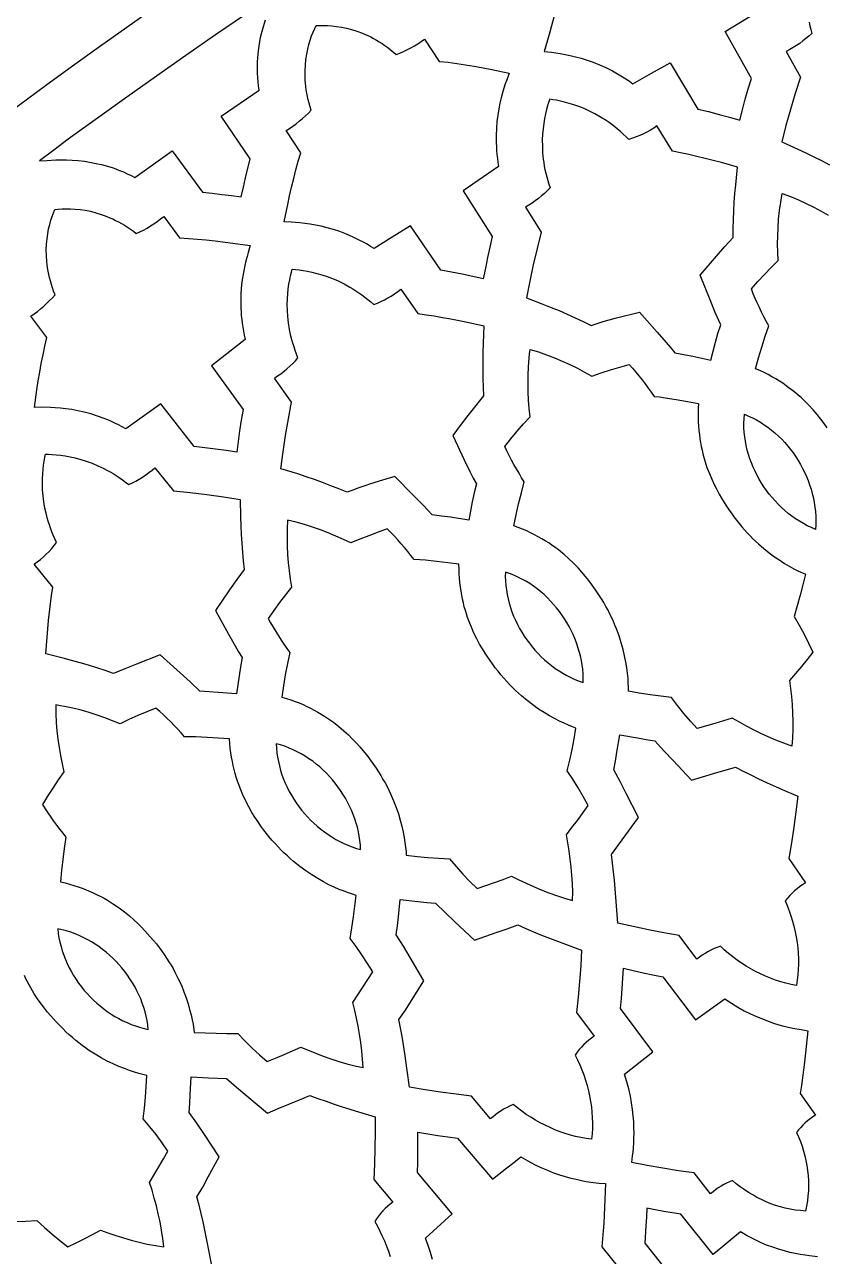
# Model space of a CAD drawing. Extents: x -550 to 550, y -550 to 550.
# Drawn here: x -288 to -216.7, y 287.4 to 397 of the extents above; entities that cross this region are included whole.
import ezdxf

# ---------------------------------------------------------------- set-up
doc = ezdxf.new("R2010")
doc.units = 0
doc.layers.add('LAYER_1', color=18, linetype='CONTINUOUS')
doc.layers.add('LAYER_10', color=4, linetype='CONTINUOUS')

msp = doc.modelspace()

# ---------------------------------------------------------------- linework, layer by layer
at = {"layer": 'LAYER_1'}
msp.add_lwpolyline([(0, 550, 0.414214), (-550, 0, 0.414214), (0, -550, 0.414214), (550, 0, 0.414214)], format="xyb", close=True, dxfattribs=at)
for points in [[(-240.87, 397.7), (-241.31, 396.18), (-241.73, 394.66), (-241.09, 394.59), (-240.71, 394.54), (-240.31, 394.48), (-239.88, 394.4), (-239.43, 394.31), (-238.95, 394.19), (-238.45, 394.06), (-237.92, 393.89), (-237.38, 393.7), (-236.82, 393.48), (-236.25, 393.22), (-235.67, 392.92), (-235.37, 392.76), (-235.07, 392.59), (-234.77, 392.4), (-234.47, 392.21), (-234.16, 392), (-233.85, 391.78), (-233.03, 392.26), (-232.2, 392.73), (-230.53, 393.65), (-228.05, 389.53), (-227.11, 389.3), (-226.18, 389.06), (-225.25, 388.81), (-224.33, 388.54), (-224.09, 389.47), (-223.84, 390.4), (-223.58, 391.32), (-223.3, 392.24), (-225.64, 396.44), (-222.36, 398.41)], [(-268.33, 397.94), (-270.99, 396.13), (-273.63, 394.3), (-276.26, 392.46), (-278.89, 390.6), (-281.5, 388.73), (-284.1, 386.84), (-285.39, 385.88), (-286.68, 384.92), (-286.01, 384.96), (-285.2, 385), (-284.74, 385.01), (-284.26, 385.01), (-283.75, 384.99), (-283.21, 384.95), (-282.65, 384.89), (-282.06, 384.79), (-281.46, 384.67), (-281.15, 384.6), (-280.83, 384.51), (-280.51, 384.42), (-280.19, 384.32), (-279.86, 384.2), (-279.53, 384.07), (-279.2, 383.93), (-278.86, 383.78), (-278.52, 383.62), (-278.18, 383.44), (-274.87, 385.82), (-272.16, 382.12), (-271.3, 382.04), (-270.43, 381.94), (-269.57, 381.84), (-268.71, 381.72), (-268.52, 382.57), (-268.33, 383.42), (-267.92, 385.11), (-270.48, 388.9), (-267.12, 391.21), (-267.17, 391.59), (-267.21, 391.97), (-267.24, 392.34), (-267.26, 392.7), (-267.27, 393.06), (-267.27, 393.4), (-267.26, 393.74), (-267.24, 394.08), (-267.21, 394.4), (-267.18, 394.72), (-267.09, 395.33), (-266.98, 395.91), (-266.85, 396.46), (-266.7, 396.98), (-266.55, 397.47)], [(-218.16, 397.28), (-218.09, 396.95), (-218.01, 396.61), (-217.92, 396.27), (-218.17, 396.03), (-218.44, 395.8), (-218.71, 395.59), (-218.99, 395.38), (-219.28, 395.18), (-219.58, 395), (-219.88, 394.83), (-220.19, 394.67), (-218.93, 392.36), (-219.39, 390.93), (-219.82, 389.5), (-220.22, 388.06), (-220.59, 386.62), (-219.16, 385.97), (-218.45, 385.63), (-217.75, 385.29), (-217.05, 384.94), (-216.35, 384.58)], [(-216.56, 361.17), (-216.82, 361.54), (-217.12, 361.94), (-217.44, 362.35), (-217.81, 362.77), (-218.21, 363.2), (-218.64, 363.63), (-218.88, 363.85), (-219.12, 364.06), (-219.38, 364.28), (-219.64, 364.49), (-219.92, 364.7), (-220.2, 364.91), (-220.5, 365.12), (-220.81, 365.32), (-221.13, 365.52), (-221.47, 365.71), (-221.81, 365.9), (-222.17, 366.08), (-222.54, 366.25), (-222.93, 366.42), (-222.67, 367.39), (-222.38, 368.35), (-222.08, 369.31), (-221.75, 370.25), (-221.97, 370.65), (-222.18, 371.05), (-222.39, 371.45), (-222.58, 371.86), (-222.77, 372.27), (-222.96, 372.68), (-223.14, 373.1), (-223.3, 373.52), (-222.73, 374.17), (-222.14, 374.81), (-221.53, 375.44), (-220.92, 376.05), (-220.94, 376.78), (-220.96, 377.52), (-220.95, 378.25), (-220.92, 378.99), (-220.87, 379.74), (-220.79, 380.49), (-220.69, 381.24), (-220.63, 381.63), (-220.55, 382.01), (-219.82, 381.74), (-219.11, 381.45), (-218.42, 381.13), (-217.75, 380.8), (-217.09, 380.45), (-216.45, 380.09)], [(-288.85, 290.51), (-287.87, 290.54), (-286.89, 290.6), (-286.23, 289.98), (-285.55, 289.39), (-284.85, 288.81), (-284.14, 288.26), (-283.41, 288.62), (-282.68, 288.98), (-281.96, 289.36), (-281.24, 289.74), (-280.57, 289.5), (-279.88, 289.27), (-279.2, 289.06), (-278.5, 288.86), (-277.79, 288.67), (-277.08, 288.51), (-276.35, 288.37), (-275.6, 288.25), (-275.69, 289.01), (-275.8, 289.75), (-275.93, 290.48), (-276.09, 291.2), (-276.26, 291.9), (-276.45, 292.6), (-276.65, 293.3), (-276.86, 293.98), (-276.03, 295.38), (-275.63, 296.08), (-275.23, 296.79), (-275.74, 297.53), (-276.28, 298.25), (-276.85, 298.95), (-277.43, 299.64), (-277.33, 300.6), (-277.24, 301.57), (-277.17, 302.54), (-277.12, 303.51), (-277.46, 303.59), (-277.82, 303.69), (-278.22, 303.81), (-278.66, 303.95), (-279.11, 304.12), (-279.6, 304.31), (-280.1, 304.54), (-280.63, 304.79), (-281.17, 305.08), (-281.72, 305.41), (-282.29, 305.78), (-282.57, 305.98), (-282.86, 306.19), (-283.15, 306.41), (-283.44, 306.64), (-283.73, 306.88), (-284.02, 307.14), (-284.31, 307.41), (-284.6, 307.68), (-284.9, 307.98), (-285.18, 308.28), (-285.67, 308.82), (-285.94, 309.15), (-286.23, 309.5), (-286.53, 309.9), (-286.83, 310.33), (-287.13, 310.79), (-287.43, 311.3), (-287.72, 311.84), (-287.87, 312.12), (-288.01, 312.42)], [(-271.37, 286.75), (-271.66, 288.25), (-271.95, 289.74), (-272.11, 290.48), (-272.28, 291.22), (-272.46, 291.96), (-272.65, 292.7), (-272.14, 293.58), (-271.64, 294.48), (-270.66, 296.28), (-271.98, 298.27), (-272.66, 299.26), (-273.35, 300.23), (-273.29, 301.02), (-273.25, 301.82), (-273.18, 303.4), (-271.61, 303.31), (-270.82, 303.27), (-270.03, 303.25), (-269.13, 302.46), (-268.22, 301.69), (-266.38, 300.17), (-265.43, 300.57), (-264.48, 300.95), (-263.53, 301.34), (-262.59, 301.74), (-261.88, 301.47), (-261.16, 301.22), (-260.44, 300.97), (-259.71, 300.73), (-258.26, 300.28), (-256.8, 299.84), (-256.8, 298.44), (-256.81, 297.05), (-256.86, 295.65), (-256.92, 294.26), (-255.2, 292.25), (-255.44, 292.07), (-255.67, 291.88), (-255.89, 291.68), (-256.1, 291.46), (-256.3, 291.24), (-256.49, 291), (-256.66, 290.76), (-256.82, 290.51), (-256.59, 290.09), (-256.36, 289.66), (-256.16, 289.22), (-255.96, 288.78), (-255.78, 288.33), (-255.61, 287.87), (-255.46, 287.41)], [(-251.69, 287.13), (-251.86, 287.75), (-252.07, 288.39), (-252.31, 289.04), (-249.93, 291.19), (-253.03, 294.87), (-253, 295.77), (-252.99, 296.66), (-252.98, 297.56), (-252.98, 298.46), (-252.1, 298.31), (-251.22, 298.17), (-250.33, 298.05), (-249.45, 297.93), (-246.33, 294.27), (-245.08, 295.28), (-244.45, 295.77), (-243.81, 296.26), (-243.21, 295.91), (-242.61, 295.6), (-242.03, 295.32), (-241.46, 295.08), (-240.91, 294.86), (-240.37, 294.68), (-239.86, 294.52), (-239.36, 294.38), (-238.89, 294.27), (-238.43, 294.17), (-238.01, 294.09), (-237.6, 294.03), (-236.88, 293.94), (-236.28, 293.89), (-236.33, 292.48), (-236.39, 291.08), (-236.44, 290.37), (-236.49, 289.67), (-236.55, 288.97), (-236.62, 288.27), (-235.13, 286.42)], [(-217.41, 287.38), (-218.12, 287.46), (-218.52, 287.51), (-218.95, 287.58), (-219.4, 287.66), (-219.87, 287.77), (-220.36, 287.89), (-220.87, 288.04), (-221.4, 288.22), (-221.94, 288.42), (-222.5, 288.66), (-223.08, 288.93), (-223.66, 289.24), (-223.96, 289.41), (-224.26, 289.59), (-225.48, 288.6), (-226.7, 287.59), (-229.57, 291.16), (-231.09, 291.41), (-231.85, 291.54), (-232.61, 291.69), (-232.64, 290.91), (-232.68, 290.14), (-232.77, 288.59), (-229.93, 285)]]:
    msp.add_lwpolyline(points, dxfattribs=at)
for points in [[(-262.03, 396.97), (-261.73, 396.98), (-261.39, 396.98), (-261.02, 396.97), (-260.63, 396.94), (-260.22, 396.89), (-259.79, 396.83), (-259.35, 396.73), (-258.89, 396.61), (-258.41, 396.46), (-257.92, 396.28), (-257.68, 396.18), (-257.43, 396.07), (-257.18, 395.95), (-256.93, 395.82), (-256.68, 395.67), (-256.43, 395.52), (-256.17, 395.36), (-255.92, 395.19), (-255.67, 395.01), (-255.41, 394.81), (-255.16, 394.61), (-254.91, 394.39), (-254.58, 394.52), (-254.25, 394.66), (-253.92, 394.82), (-253.6, 394.98), (-253.29, 395.16), (-252.98, 395.35), (-252.68, 395.55), (-252.39, 395.76), (-251.09, 393.78), (-250.3, 393.7), (-249.52, 393.6), (-248.74, 393.48), (-247.96, 393.35), (-247.18, 393.21), (-246.4, 393.06), (-244.85, 392.74), (-245.08, 392.14), (-245.2, 391.78), (-245.33, 391.4), (-245.45, 390.98), (-245.57, 390.53), (-245.69, 390.05), (-245.79, 389.54), (-245.88, 388.99), (-245.95, 388.42), (-245.99, 387.82), (-246.02, 387.19), (-246.02, 386.87), (-246.01, 386.54), (-246, 386.2), (-245.98, 385.85), (-245.95, 385.5), (-245.91, 385.14), (-245.86, 384.78), (-245.8, 384.41), (-248.94, 382.24), (-246.36, 378.18), (-246.58, 377.25), (-246.79, 376.31), (-246.98, 375.37), (-247.16, 374.43), (-248.1, 374.64), (-249.04, 374.83), (-249.98, 375.01), (-250.93, 375.18), (-253.65, 379.15), (-255.27, 378.14), (-256.07, 377.63), (-256.88, 377.11), (-257.19, 377.31), (-257.51, 377.5), (-257.82, 377.67), (-258.14, 377.84), (-258.44, 377.99), (-258.75, 378.14), (-259.35, 378.4), (-259.94, 378.62), (-260.51, 378.81), (-261.06, 378.97), (-261.59, 379.1), (-262.1, 379.21), (-262.58, 379.29), (-263.05, 379.36), (-263.48, 379.4), (-264.25, 379.47), (-264.9, 379.5), (-264.57, 381.05), (-264.4, 381.82), (-264.23, 382.59), (-264.04, 383.36), (-263.84, 384.12), (-263.63, 384.89), (-263.41, 385.64), (-264.72, 387.62), (-264.42, 387.81), (-264.12, 388.02), (-263.83, 388.23), (-263.54, 388.45), (-263.26, 388.68), (-262.99, 388.92), (-262.73, 389.16), (-262.47, 389.42), (-262.58, 389.73), (-262.67, 390.05), (-262.75, 390.35), (-262.82, 390.66), (-262.87, 390.96), (-262.92, 391.25), (-262.96, 391.55), (-262.99, 391.83), (-263.01, 392.11), (-263.03, 392.39), (-263.03, 392.93), (-263, 393.44), (-262.95, 393.94), (-262.88, 394.41), (-262.79, 394.86), (-262.68, 395.28), (-262.57, 395.67), (-262.44, 396.04), (-262.31, 396.38), (-262.17, 396.69)], [(-226.9, 367.18), (-226.49, 368.77), (-226.27, 369.55), (-226.03, 370.34), (-226.52, 371.43), (-226.98, 372.54), (-227.87, 374.76), (-226.41, 376.45), (-225.67, 377.29), (-224.91, 378.11), (-224.91, 378.9), (-224.9, 379.68), (-224.86, 380.46), (-224.82, 381.24), (-224.76, 382.02), (-224.69, 382.8), (-224.54, 384.36), (-225.25, 384.57), (-225.97, 384.77), (-226.69, 384.96), (-227.42, 385.14), (-228.14, 385.32), (-228.87, 385.48), (-229.6, 385.64), (-230.33, 385.79), (-231.71, 388.04), (-231.99, 387.84), (-232.29, 387.66), (-232.59, 387.49), (-232.9, 387.33), (-233.22, 387.18), (-233.54, 387.05), (-233.87, 386.93), (-234.2, 386.82), (-234.45, 387.07), (-234.7, 387.31), (-234.95, 387.53), (-235.21, 387.75), (-235.46, 387.95), (-235.72, 388.15), (-235.97, 388.33), (-236.23, 388.51), (-236.73, 388.82), (-237.23, 389.11), (-237.71, 389.35), (-238.19, 389.57), (-238.65, 389.75), (-239.09, 389.91), (-239.52, 390.04), (-239.92, 390.15), (-240.3, 390.24), (-240.65, 390.31), (-240.97, 390.36), (-241.25, 390.4), (-241.35, 390.13), (-241.44, 389.82), (-241.54, 389.48), (-241.63, 389.1), (-241.71, 388.7), (-241.78, 388.26), (-241.84, 387.79), (-241.88, 387.3), (-241.91, 386.78), (-241.9, 386.24), (-241.88, 385.67), (-241.82, 385.08), (-241.78, 384.77), (-241.73, 384.46), (-241.67, 384.15), (-241.6, 383.83), (-241.52, 383.51), (-241.43, 383.18), (-241.33, 382.85), (-241.22, 382.51), (-241.46, 382.27), (-241.72, 382.03), (-241.98, 381.8), (-242.25, 381.58), (-242.53, 381.37), (-242.82, 381.17), (-243.11, 380.99), (-243.41, 380.81), (-242.01, 378.57), (-242.38, 377.12), (-242.72, 375.67), (-243.03, 374.2), (-243.32, 372.73), (-241.86, 372.17), (-241.13, 371.88), (-240.4, 371.59), (-239.69, 371.28), (-238.97, 370.96), (-238.26, 370.63), (-237.56, 370.28), (-237.03, 370.45), (-236.5, 370.61), (-235.42, 370.91), (-233.26, 371.46), (-231.67, 369.67), (-230.89, 368.76), (-230.5, 368.3), (-230.12, 367.83), (-229.31, 367.69), (-228.51, 367.53)], [(-285.31, 380.58), (-285, 380.62), (-284.66, 380.64), (-284.3, 380.65), (-283.91, 380.65), (-283.5, 380.62), (-283.06, 380.58), (-282.61, 380.52), (-282.14, 380.43), (-281.66, 380.31), (-281.17, 380.15), (-280.91, 380.07), (-280.66, 379.97), (-280.4, 379.86), (-280.15, 379.75), (-279.89, 379.62), (-279.63, 379.49), (-279.36, 379.34), (-279.1, 379.19), (-278.84, 379.02), (-278.58, 378.84), (-278.31, 378.65), (-278.05, 378.45), (-277.72, 378.6), (-277.4, 378.76), (-277.09, 378.94), (-276.78, 379.13), (-276.48, 379.33), (-276.18, 379.53), (-275.89, 379.75), (-275.61, 379.97), (-274.19, 378.07), (-273.4, 378.02), (-272.61, 377.96), (-271.82, 377.89), (-271.04, 377.8), (-269.47, 377.61), (-267.9, 377.39), (-268.09, 376.77), (-268.19, 376.41), (-268.29, 376.02), (-268.39, 375.6), (-268.49, 375.14), (-268.57, 374.66), (-268.65, 374.14), (-268.7, 373.6), (-268.74, 373.02), (-268.75, 372.42), (-268.74, 371.8), (-268.72, 371.47), (-268.7, 371.14), (-268.67, 370.81), (-268.62, 370.46), (-268.57, 370.12), (-268.51, 369.76), (-268.44, 369.4), (-268.36, 369.03), (-271.36, 366.68), (-268.54, 362.78), (-268.7, 361.83), (-268.85, 360.88), (-268.99, 359.93), (-269.11, 358.98), (-270.06, 359.13), (-271.01, 359.26), (-271.96, 359.39), (-272.91, 359.5), (-275.87, 363.3), (-278.97, 361.07), (-279.3, 361.25), (-279.62, 361.42), (-279.95, 361.58), (-280.27, 361.73), (-280.58, 361.86), (-280.9, 361.99), (-281.51, 362.21), (-282.11, 362.4), (-282.69, 362.56), (-283.25, 362.68), (-283.79, 362.78), (-284.31, 362.86), (-284.8, 362.92), (-285.26, 362.95), (-285.7, 362.98), (-286.48, 362.99), (-287.12, 362.98), (-286.9, 364.55), (-286.78, 365.33), (-286.65, 366.11), (-286.51, 366.89), (-286.35, 367.67), (-286.19, 368.44), (-286.01, 369.21), (-287.43, 371.1), (-287.14, 371.31), (-286.85, 371.52), (-286.57, 371.75), (-286.29, 371.98), (-286.03, 372.23), (-285.77, 372.48), (-285.52, 372.74), (-285.28, 373.01), (-285.41, 373.32), (-285.52, 373.63), (-285.61, 373.93), (-285.7, 374.23), (-285.78, 374.53), (-285.84, 374.82), (-285.9, 375.11), (-285.95, 375.39), (-285.99, 375.67), (-286.02, 375.95), (-286.05, 376.49), (-286.06, 377), (-286.04, 377.5), (-285.99, 377.98), (-285.93, 378.43), (-285.85, 378.86), (-285.76, 379.26), (-285.65, 379.63), (-285.54, 379.98), (-285.42, 380.3)], [(-264.17, 375.28), (-263.88, 375.25), (-263.56, 375.22), (-263.2, 375.17), (-262.82, 375.1), (-262.42, 375.02), (-261.98, 374.91), (-261.53, 374.78), (-261.06, 374.63), (-260.57, 374.44), (-260.07, 374.23), (-259.56, 373.98), (-259.04, 373.69), (-258.78, 373.53), (-258.51, 373.36), (-258.25, 373.18), (-257.98, 373), (-257.71, 372.8), (-257.45, 372.59), (-257.18, 372.36), (-256.92, 372.13), (-256.59, 372.26), (-256.27, 372.4), (-255.96, 372.55), (-255.66, 372.72), (-255.36, 372.89), (-255.06, 373.08), (-254.78, 373.29), (-254.51, 373.5), (-253, 371.34), (-252.26, 371.23), (-251.52, 371.12), (-250.78, 370.99), (-250.04, 370.86), (-249.31, 370.71), (-248.58, 370.56), (-247.12, 370.24), (-247.18, 368.68), (-247.2, 367.9), (-247.21, 367.12), (-247.21, 366.33), (-247.2, 365.55), (-247.17, 364.77), (-247.13, 364), (-247.49, 363.57), (-247.84, 363.14), (-248.53, 362.26), (-249.21, 361.36), (-249.88, 360.47), (-248.86, 358.3), (-248.33, 357.22), (-248.06, 356.69), (-247.78, 356.16), (-247.97, 355.36), (-248.14, 354.56), (-248.46, 352.95), (-250.08, 353.2), (-250.89, 353.31), (-251.7, 353.4), (-252.52, 354.28), (-253.36, 355.14), (-255.05, 356.84), (-256.12, 356.5), (-257.19, 356.16), (-257.72, 355.99), (-258.25, 355.81), (-258.77, 355.62), (-259.29, 355.42), (-260.01, 355.73), (-260.74, 356.01), (-261.47, 356.29), (-262.2, 356.55), (-262.94, 356.8), (-263.68, 357.05), (-265.17, 357.52), (-264.98, 359.01), (-264.76, 360.49), (-264.51, 361.96), (-264.23, 363.44), (-265.76, 365.59), (-265.47, 365.78), (-265.18, 365.97), (-264.9, 366.19), (-264.64, 366.41), (-264.38, 366.64), (-264.12, 366.88), (-263.88, 367.13), (-263.66, 367.39), (-263.79, 367.72), (-263.91, 368.05), (-264.01, 368.37), (-264.11, 368.69), (-264.2, 369), (-264.28, 369.31), (-264.35, 369.62), (-264.41, 369.92), (-264.5, 370.5), (-264.56, 371.07), (-264.6, 371.61), (-264.61, 372.13), (-264.6, 372.63), (-264.57, 373.1), (-264.52, 373.54), (-264.46, 373.95), (-264.39, 374.33), (-264.32, 374.68), (-264.24, 375)], [(-237.1, 346.65), (-237.52, 347.24), (-237.78, 347.58), (-238.06, 347.94), (-238.38, 348.32), (-238.73, 348.71), (-239.12, 349.1), (-239.54, 349.51), (-240, 349.91), (-240.25, 350.12), (-240.51, 350.32), (-240.77, 350.52), (-241.05, 350.71), (-241.34, 350.91), (-241.64, 351.1), (-241.95, 351.28), (-242.27, 351.47), (-242.6, 351.64), (-242.95, 351.82), (-243.3, 351.98), (-243.67, 352.14), (-244.05, 352.29), (-244.45, 352.44), (-244.24, 353.42), (-244.02, 354.4), (-243.77, 355.37), (-243.51, 356.34), (-243.75, 356.72), (-243.98, 357.11), (-244.21, 357.5), (-244.43, 357.89), (-244.65, 358.29), (-244.86, 358.69), (-245.06, 359.1), (-245.25, 359.51), (-244.71, 360.19), (-244.16, 360.85), (-243.58, 361.51), (-243, 362.15), (-243.07, 362.88), (-243.13, 363.61), (-243.17, 364.35), (-243.18, 365.09), (-243.18, 365.84), (-243.15, 366.59), (-243.09, 367.36), (-243.05, 367.74), (-243, 368.13), (-242.25, 367.91), (-241.53, 367.66), (-240.82, 367.39), (-240.13, 367.1), (-239.45, 366.79), (-238.79, 366.46), (-238.14, 366.12), (-237.5, 365.77), (-236.67, 366.05), (-235.85, 366.31), (-235.02, 366.56), (-234.18, 366.81), (-233.88, 366.47), (-233.59, 366.12), (-233.31, 365.78), (-233.02, 365.42), (-232.75, 365.06), (-232.48, 364.7), (-232.22, 364.34), (-231.96, 363.96), (-231.47, 363.91), (-230.97, 363.84), (-229.98, 363.69), (-228.99, 363.51), (-228.01, 363.31), (-228.03, 362.89), (-228.04, 362.48), (-228.04, 362.07), (-228.03, 361.68), (-228.01, 361.3), (-227.98, 360.92), (-227.93, 360.55), (-227.89, 360.19), (-227.83, 359.84), (-227.76, 359.5), (-227.69, 359.17), (-227.61, 358.85), (-227.44, 358.23), (-227.25, 357.64), (-227.04, 357.09), (-226.83, 356.58), (-226.6, 356.1), (-226.38, 355.66), (-226.16, 355.26), (-225.95, 354.89), (-225.57, 354.27), (-225.34, 353.92), (-225.11, 353.58), (-224.87, 353.25), (-224.63, 352.94), (-224.39, 352.64), (-224.15, 352.35), (-223.9, 352.07), (-223.66, 351.8), (-223.41, 351.54), (-223.17, 351.29), (-222.67, 350.83), (-222.19, 350.41), (-221.71, 350.03), (-221.24, 349.68), (-220.78, 349.37), (-220.34, 349.09), (-219.92, 348.84), (-219.52, 348.62), (-219.15, 348.43), (-218.49, 348.13), (-218.71, 347.19), (-218.96, 346.25), (-219.21, 345.31), (-219.48, 344.38), (-219.03, 343.6), (-218.6, 342.8), (-218.2, 342), (-217.82, 341.18), (-218.33, 340.54), (-218.84, 339.91), (-219.37, 339.28), (-219.9, 338.67), (-219.81, 337.95), (-219.74, 337.24), (-219.68, 336.52), (-219.64, 335.79), (-219.62, 335.06), (-219.62, 334.33), (-219.65, 333.58), (-219.7, 332.82), (-220.41, 333.08), (-221.11, 333.35), (-221.79, 333.64), (-222.45, 333.95), (-223.1, 334.27), (-223.74, 334.61), (-224.37, 334.96), (-225, 335.32), (-225.77, 335.07), (-226.55, 334.84), (-228.12, 334.39), (-228.72, 335.05), (-229.3, 335.74), (-229.86, 336.45), (-230.4, 337.17), (-231.36, 337.28), (-232.32, 337.4), (-233.28, 337.55), (-234.23, 337.72), (-234.24, 338.06), (-234.26, 338.44), (-234.28, 338.86), (-234.33, 339.31), (-234.39, 339.8), (-234.47, 340.31), (-234.58, 340.85), (-234.71, 341.42), (-234.88, 342.02), (-235.07, 342.63), (-235.31, 343.26), (-235.44, 343.59), (-235.58, 343.92), (-235.73, 344.25), (-235.89, 344.58), (-236.06, 344.92), (-236.25, 345.26), (-236.44, 345.6), (-236.65, 345.95), (-236.87, 346.3)], [(-222.4, 356.24), (-222.6, 356.58), (-222.79, 356.93), (-222.97, 357.29), (-223.14, 357.65), (-223.29, 358.03), (-223.43, 358.41), (-223.55, 358.79), (-223.66, 359.18), (-223.76, 359.58), (-223.83, 359.97), (-223.89, 360.37), (-223.93, 360.77), (-223.96, 361.17), (-223.97, 361.57), (-223.95, 361.97), (-223.92, 362.36), (-223.56, 362.21), (-223.2, 362.04), (-222.84, 361.86), (-222.5, 361.66), (-222.16, 361.44), (-221.83, 361.21), (-221.51, 360.96), (-221.2, 360.7), (-220.89, 360.43), (-220.6, 360.14), (-220.33, 359.85), (-220.06, 359.54), (-219.81, 359.23), (-219.56, 358.91), (-219.34, 358.58), (-219.13, 358.24), (-218.93, 357.9), (-218.74, 357.55), (-218.56, 357.2), (-218.39, 356.83), (-218.24, 356.46), (-218.11, 356.08), (-217.98, 355.69), (-217.88, 355.3), (-217.78, 354.91), (-217.71, 354.51), (-217.65, 354.11), (-217.6, 353.71), (-217.57, 353.31), (-217.56, 352.92), (-217.57, 352.52), (-217.6, 352.12), (-217.96, 352.28), (-218.32, 352.45), (-218.67, 352.64), (-219.02, 352.84), (-219.36, 353.06), (-219.69, 353.3), (-220.01, 353.54), (-220.32, 353.8), (-220.62, 354.07), (-220.91, 354.35), (-221.19, 354.65), (-221.46, 354.95), (-221.71, 355.26), (-221.95, 355.58), (-222.18, 355.91)], [(-286.14, 358.81), (-285.85, 358.8), (-285.53, 358.79), (-285.17, 358.76), (-284.79, 358.72), (-284.38, 358.66), (-283.94, 358.58), (-283.48, 358.48), (-283, 358.35), (-282.51, 358.19), (-281.99, 358.01), (-281.47, 357.79), (-280.93, 357.54), (-280.66, 357.39), (-280.38, 357.24), (-280.11, 357.08), (-279.83, 356.91), (-279.56, 356.73), (-279.28, 356.53), (-279, 356.33), (-278.72, 356.11), (-278.4, 356.26), (-278.1, 356.42), (-277.79, 356.59), (-277.5, 356.77), (-277.21, 356.97), (-276.93, 357.17), (-276.65, 357.38), (-276.39, 357.61), (-274.75, 355.54), (-273.26, 355.39), (-271.77, 355.22), (-270.29, 355.02), (-268.81, 354.79), (-268.78, 353.23), (-268.75, 352.45), (-268.71, 351.66), (-268.67, 350.88), (-268.61, 350.1), (-268.53, 349.33), (-268.44, 348.55), (-268.78, 348.11), (-269.11, 347.66), (-269.75, 346.74), (-270.38, 345.82), (-271, 344.89), (-269.85, 342.79), (-269.25, 341.74), (-268.95, 341.22), (-268.64, 340.71), (-268.78, 339.9), (-268.9, 339.09), (-269.12, 337.47), (-270.75, 337.61), (-271.57, 337.67), (-272.38, 337.71), (-273.25, 338.54), (-274.14, 339.35), (-275.93, 340.94), (-278.02, 340.13), (-279.06, 339.72), (-280.09, 339.28), (-280.82, 339.55), (-281.56, 339.8), (-282.31, 340.03), (-283.06, 340.24), (-283.81, 340.45), (-284.57, 340.65), (-286.09, 341.03), (-285.99, 342.52), (-285.93, 343.26), (-285.86, 344.01), (-285.78, 344.75), (-285.69, 345.49), (-285.59, 346.23), (-285.48, 346.97), (-287.14, 349.03), (-286.86, 349.23), (-286.58, 349.45), (-286.32, 349.67), (-286.06, 349.91), (-285.82, 350.16), (-285.58, 350.42), (-285.36, 350.68), (-285.15, 350.96), (-285.3, 351.28), (-285.44, 351.6), (-285.57, 351.91), (-285.68, 352.22), (-285.79, 352.53), (-285.89, 352.84), (-285.97, 353.14), (-286.05, 353.44), (-286.18, 354.02), (-286.28, 354.58), (-286.35, 355.12), (-286.39, 355.64), (-286.4, 356.14), (-286.4, 356.61), (-286.38, 357.05), (-286.35, 357.47), (-286.31, 357.85), (-286.25, 358.2), (-286.2, 358.52)], [(-257.42, 331.86), (-257.17, 331.53), (-256.93, 331.19), (-256.7, 330.86), (-256.48, 330.53), (-256.28, 330.2), (-256.09, 329.87), (-255.9, 329.55), (-255.73, 329.22), (-255.57, 328.9), (-255.42, 328.59), (-255.15, 327.97), (-254.92, 327.37), (-254.72, 326.79), (-254.55, 326.23), (-254.41, 325.69), (-254.3, 325.18), (-254.21, 324.7), (-254.14, 324.25), (-254.08, 323.83), (-254.04, 323.45), (-254.02, 323.11), (-253.06, 323.01), (-252.09, 322.92), (-251.13, 322.85), (-250.16, 322.8), (-249.58, 322.1), (-248.98, 321.43), (-248.35, 320.78), (-247.71, 320.15), (-246.93, 320.41), (-246.17, 320.68), (-245.4, 320.96), (-244.64, 321.25), (-244, 320.93), (-243.35, 320.62), (-242.69, 320.33), (-242.02, 320.04), (-241.34, 319.78), (-240.65, 319.53), (-239.93, 319.3), (-239.21, 319.09), (-239.2, 319.85), (-239.22, 320.59), (-239.27, 321.33), (-239.33, 322.06), (-239.42, 322.78), (-239.52, 323.5), (-239.63, 324.21), (-239.76, 324.92), (-239.27, 325.57), (-238.79, 326.22), (-237.84, 327.55), (-238.27, 328.34), (-238.72, 329.13), (-239.19, 329.89), (-239.69, 330.64), (-239.47, 331.58), (-239.26, 332.53), (-239.08, 333.48), (-238.91, 334.43), (-239.23, 334.55), (-239.59, 334.7), (-239.97, 334.86), (-240.38, 335.06), (-240.82, 335.28), (-241.27, 335.53), (-241.75, 335.82), (-242.24, 336.13), (-242.74, 336.49), (-243.25, 336.88), (-243.77, 337.31), (-244.03, 337.55), (-244.29, 337.79), (-244.56, 338.04), (-244.82, 338.31), (-245.08, 338.58), (-245.34, 338.87), (-245.59, 339.17), (-245.85, 339.49), (-246.1, 339.81), (-246.35, 340.15), (-246.77, 340.74), (-247, 341.1), (-247.24, 341.48), (-247.49, 341.91), (-247.74, 342.37), (-247.99, 342.87), (-248.22, 343.41), (-248.45, 343.98), (-248.56, 344.28), (-248.66, 344.59), (-248.76, 344.91), (-248.85, 345.23), (-248.93, 345.57), (-249.01, 345.92), (-249.08, 346.27), (-249.14, 346.63), (-249.2, 347.01), (-249.24, 347.39), (-249.28, 347.78), (-249.31, 348.18), (-249.32, 348.59), (-249.33, 349.01), (-250.32, 349.15), (-251.32, 349.27), (-252.32, 349.37), (-253.32, 349.44), (-253.6, 349.8), (-253.88, 350.15), (-254.17, 350.5), (-254.47, 350.84), (-254.77, 351.18), (-255.08, 351.51), (-255.39, 351.84), (-255.71, 352.16), (-256.53, 351.87), (-257.34, 351.56), (-258.15, 351.25), (-258.95, 350.92), (-259.61, 351.23), (-260.28, 351.53), (-260.97, 351.82), (-261.66, 352.08), (-262.36, 352.33), (-263.08, 352.56), (-263.82, 352.76), (-264.2, 352.85), (-264.58, 352.94), (-264.62, 352.16), (-264.63, 351.39), (-264.62, 350.64), (-264.58, 349.89), (-264.52, 349.15), (-264.44, 348.42), (-264.34, 347.69), (-264.22, 346.97), (-264.76, 346.28), (-265.29, 345.6), (-265.81, 344.9), (-266.31, 344.2), (-266.1, 343.8), (-265.87, 343.41), (-265.64, 343.02), (-265.4, 342.64), (-265.16, 342.26), (-264.91, 341.89), (-264.65, 341.52), (-264.39, 341.15), (-264.6, 340.17), (-264.79, 339.18), (-264.95, 338.19), (-265.09, 337.2), (-264.69, 337.08), (-264.3, 336.95), (-263.92, 336.81), (-263.56, 336.67), (-263.21, 336.52), (-262.86, 336.36), (-262.53, 336.2), (-262.21, 336.03), (-261.9, 335.86), (-261.6, 335.68), (-261.31, 335.5), (-261.04, 335.32), (-260.51, 334.95), (-260.02, 334.57), (-259.58, 334.19), (-259.17, 333.82), (-258.79, 333.45), (-258.45, 333.09), (-258.15, 332.75), (-257.88, 332.43)], [(-243.3, 342.3), (-243.06, 341.98), (-242.82, 341.66), (-242.56, 341.36), (-242.28, 341.07), (-242, 340.78), (-241.7, 340.5), (-241.4, 340.24), (-241.08, 339.99), (-240.75, 339.75), (-240.42, 339.52), (-240.08, 339.31), (-239.73, 339.11), (-239.37, 338.93), (-239.01, 338.76), (-238.64, 338.61), (-238.27, 338.48), (-238.26, 338.87), (-238.28, 339.27), (-238.31, 339.67), (-238.37, 340.07), (-238.43, 340.46), (-238.52, 340.86), (-238.62, 341.25), (-238.74, 341.63), (-238.87, 342.02), (-239.01, 342.4), (-239.17, 342.77), (-239.34, 343.13), (-239.53, 343.49), (-239.73, 343.84), (-239.94, 344.17), (-240.16, 344.5), (-240.39, 344.82), (-240.64, 345.14), (-240.9, 345.44), (-241.17, 345.74), (-241.45, 346.03), (-241.75, 346.31), (-242.05, 346.57), (-242.37, 346.83), (-242.7, 347.07), (-243.03, 347.29), (-243.38, 347.5), (-243.73, 347.7), (-244.08, 347.88), (-244.45, 348.05), (-244.82, 348.19), (-245.19, 348.32), (-245.2, 347.92), (-245.19, 347.53), (-245.16, 347.13), (-245.11, 346.73), (-245.04, 346.33), (-244.96, 345.94), (-244.86, 345.55), (-244.74, 345.16), (-244.61, 344.78), (-244.46, 344.4), (-244.3, 344.03), (-244.13, 343.66), (-243.94, 343.31), (-243.74, 342.96), (-243.52, 342.62)], [(-276.8, 315.86), (-276.52, 315.54), (-276.26, 315.22), (-276.02, 314.9), (-275.78, 314.59), (-275.56, 314.27), (-275.35, 313.96), (-275.15, 313.64), (-274.96, 313.33), (-274.78, 313.03), (-274.62, 312.72), (-274.31, 312.12), (-274.04, 311.54), (-273.81, 310.97), (-273.61, 310.42), (-273.44, 309.89), (-273.3, 309.39), (-273.18, 308.92), (-273.08, 308.48), (-273, 308.07), (-272.9, 307.35), (-271.92, 307.3), (-270.95, 307.27), (-269.98, 307.25), (-269.01, 307.24), (-268.39, 306.59), (-267.74, 305.95), (-267.08, 305.34), (-266.4, 304.75), (-265.65, 305.06), (-264.9, 305.38), (-264.15, 305.7), (-263.41, 306.04), (-262.75, 305.76), (-262.08, 305.49), (-261.41, 305.24), (-260.73, 304.99), (-260.03, 304.77), (-259.32, 304.56), (-258.6, 304.38), (-257.86, 304.21), (-257.9, 304.97), (-257.97, 305.72), (-258.06, 306.45), (-258.17, 307.18), (-258.3, 307.89), (-258.44, 308.6), (-258.6, 309.31), (-258.77, 310), (-257.87, 311.36), (-256.99, 312.73), (-257.47, 313.49), (-257.96, 314.25), (-258.48, 314.98), (-259.02, 315.7), (-258.86, 316.66), (-258.71, 317.62), (-258.59, 318.58), (-258.48, 319.54), (-258.81, 319.64), (-259.17, 319.76), (-259.56, 319.91), (-259.98, 320.07), (-260.43, 320.27), (-260.9, 320.49), (-261.39, 320.75), (-261.9, 321.04), (-262.42, 321.36), (-262.96, 321.72), (-263.5, 322.12), (-263.78, 322.34), (-264.05, 322.56), (-264.33, 322.8), (-264.6, 323.05), (-264.88, 323.31), (-265.15, 323.58), (-265.43, 323.87), (-265.7, 324.16), (-265.97, 324.47), (-266.24, 324.79), (-266.7, 325.36), (-266.95, 325.7), (-267.21, 326.08), (-267.49, 326.49), (-267.76, 326.93), (-268.04, 327.42), (-268.31, 327.94), (-268.57, 328.49), (-268.69, 328.79), (-268.81, 329.09), (-268.93, 329.4), (-269.04, 329.72), (-269.15, 330.05), (-269.24, 330.4), (-269.34, 330.75), (-269.42, 331.11), (-269.5, 331.47), (-269.57, 331.85), (-269.63, 332.24), (-269.68, 332.64), (-269.72, 333.05), (-269.75, 333.47), (-270.75, 333.55), (-271.75, 333.61), (-272.75, 333.64), (-273.75, 333.66), (-274.05, 334), (-274.36, 334.33), (-274.67, 334.66), (-274.98, 334.98), (-275.3, 335.3), (-275.63, 335.61), (-275.96, 335.92), (-276.3, 336.22), (-277.11, 335.89), (-277.91, 335.55), (-278.7, 335.19), (-279.48, 334.82), (-280.16, 335.09), (-280.85, 335.35), (-281.54, 335.59), (-282.25, 335.81), (-282.97, 336.02), (-283.7, 336.2), (-284.45, 336.35), (-284.83, 336.42), (-285.22, 336.49), (-285.21, 335.71), (-285.18, 334.94), (-285.11, 334.18), (-285.03, 333.44), (-284.92, 332.7), (-284.8, 331.98), (-284.65, 331.25), (-284.49, 330.54), (-284.99, 329.82), (-285.47, 329.1), (-285.95, 328.38), (-286.41, 327.64), (-286.17, 327.26), (-285.92, 326.88), (-285.67, 326.51), (-285.41, 326.14), (-285.14, 325.78), (-284.87, 325.42), (-284.59, 325.07), (-284.31, 324.72), (-284.47, 323.73), (-284.6, 322.74), (-284.71, 321.75), (-284.79, 320.75), (-284.38, 320.65), (-283.99, 320.55), (-283.6, 320.43), (-283.23, 320.31), (-282.86, 320.18), (-282.51, 320.04), (-282.17, 319.9), (-281.84, 319.75), (-281.52, 319.6), (-281.21, 319.44), (-280.91, 319.28), (-280.62, 319.11), (-280.07, 318.77), (-279.56, 318.42), (-279.09, 318.07), (-278.66, 317.72), (-278.26, 317.37), (-277.9, 317.03), (-277.58, 316.71), (-277.28, 316.4)], [(-235, 333.84), (-233.45, 333.56), (-232.67, 333.42), (-231.88, 333.31), (-231.09, 332.42), (-230.27, 331.54), (-228.63, 329.81), (-226.66, 330.38), (-224.7, 330.96), (-224.02, 330.61), (-223.34, 330.26), (-222.65, 329.93), (-221.96, 329.6), (-220.57, 328.98), (-219.17, 328.36), (-219.34, 326.98), (-219.53, 325.6), (-219.74, 324.22), (-219.96, 322.84), (-218.49, 320.65), (-218.75, 320.49), (-218.99, 320.32), (-219.23, 320.14), (-219.46, 319.94), (-219.68, 319.74), (-219.89, 319.52), (-220.09, 319.3), (-220.28, 319.07), (-220.1, 318.63), (-219.93, 318.18), (-219.78, 317.72), (-219.64, 317.26), (-219.51, 316.79), (-219.4, 316.31), (-219.31, 315.84), (-219.23, 315.36), (-219.17, 314.87), (-219.13, 314.39), (-219.11, 313.91), (-219.1, 313.43), (-219.12, 312.95), (-219.16, 312.47), (-219.21, 311.99), (-219.29, 311.52), (-219.76, 311.61), (-220.23, 311.72), (-220.69, 311.84), (-221.15, 311.99), (-221.6, 312.16), (-222.05, 312.34), (-222.49, 312.55), (-222.92, 312.76), (-223.35, 313), (-223.77, 313.25), (-224.17, 313.51), (-224.57, 313.79), (-224.96, 314.08), (-225.34, 314.38), (-225.71, 314.69), (-226.06, 315.01), (-226.34, 314.91), (-226.62, 314.8), (-226.9, 314.67), (-227.16, 314.53), (-227.42, 314.38), (-227.68, 314.22), (-227.92, 314.04), (-228.15, 313.86), (-229.72, 315.97), (-231.1, 316.22), (-232.46, 316.49), (-233.83, 316.77), (-235.18, 317.08), (-235.29, 318.61), (-235.41, 320.13), (-235.48, 320.89), (-235.56, 321.65), (-235.65, 322.41), (-235.76, 323.17), (-234.56, 324.82), (-233.36, 326.48), (-234.43, 328.62), (-234.98, 329.68), (-235.55, 330.73), (-235.4, 331.5), (-235.26, 332.28)], [(-263.33, 327.13), (-263.08, 326.83), (-262.81, 326.53), (-262.53, 326.24), (-262.24, 325.96), (-261.94, 325.69), (-261.63, 325.44), (-261.31, 325.19), (-260.98, 324.96), (-260.64, 324.74), (-260.29, 324.53), (-259.94, 324.34), (-259.58, 324.16), (-259.21, 324), (-258.84, 323.86), (-258.46, 323.73), (-258.08, 323.62), (-258.1, 324.02), (-258.15, 324.42), (-258.2, 324.81), (-258.28, 325.2), (-258.37, 325.6), (-258.48, 325.98), (-258.6, 326.37), (-258.74, 326.75), (-258.9, 327.12), (-259.06, 327.49), (-259.25, 327.85), (-259.44, 328.21), (-259.65, 328.55), (-259.87, 328.89), (-260.1, 329.21), (-260.34, 329.53), (-260.59, 329.83), (-260.85, 330.13), (-261.13, 330.42), (-261.42, 330.7), (-261.72, 330.97), (-262.03, 331.23), (-262.35, 331.48), (-262.68, 331.71), (-263.02, 331.93), (-263.37, 332.14), (-263.72, 332.33), (-264.09, 332.51), (-264.45, 332.66), (-264.83, 332.81), (-265.2, 332.93), (-265.59, 333.03), (-265.57, 332.64), (-265.53, 332.24), (-265.48, 331.85), (-265.4, 331.45), (-265.31, 331.06), (-265.2, 330.67), (-265.08, 330.28), (-264.94, 329.9), (-264.79, 329.53), (-264.62, 329.16), (-264.43, 328.8), (-264.24, 328.45), (-264.03, 328.1), (-263.81, 327.77), (-263.57, 327.44)], [(-254.55, 319.19), (-252.98, 319), (-252.19, 318.92), (-251.41, 318.85), (-250.56, 318.01), (-249.69, 317.18), (-247.95, 315.55), (-246.01, 316.23), (-245.04, 316.57), (-244.08, 316.92), (-243.38, 316.6), (-242.68, 316.3), (-241.98, 316.01), (-241.27, 315.73), (-239.84, 315.19), (-238.41, 314.66), (-238.49, 313.27), (-238.6, 311.88), (-238.72, 310.49), (-238.87, 309.11), (-237.28, 307.01), (-237.53, 306.84), (-237.76, 306.66), (-237.99, 306.46), (-238.21, 306.26), (-238.42, 306.04), (-238.62, 305.81), (-238.8, 305.58), (-238.98, 305.33), (-238.77, 304.9), (-238.57, 304.46), (-238.39, 304.02), (-238.22, 303.56), (-238.07, 303.1), (-237.93, 302.63), (-237.81, 302.16), (-237.7, 301.69), (-237.62, 301.21), (-237.54, 300.73), (-237.49, 300.25), (-237.46, 299.76), (-237.45, 299.28), (-237.45, 298.8), (-237.48, 298.33), (-237.53, 297.85), (-238, 297.91), (-238.47, 297.99), (-238.94, 298.09), (-239.41, 298.2), (-239.87, 298.34), (-240.33, 298.5), (-240.78, 298.68), (-241.22, 298.87), (-241.66, 299.08), (-242.09, 299.3), (-242.52, 299.54), (-242.93, 299.79), (-243.34, 300.05), (-243.73, 300.33), (-244.12, 300.62), (-244.49, 300.92), (-244.77, 300.8), (-245.04, 300.67), (-245.3, 300.53), (-245.56, 300.37), (-245.81, 300.21), (-246.05, 300.03), (-246.28, 299.84), (-246.51, 299.64), (-248.2, 301.66), (-249.59, 301.84), (-250.97, 302.03), (-252.35, 302.23), (-253.73, 302.46), (-253.93, 303.97), (-254.14, 305.48), (-254.26, 306.24), (-254.38, 306.99), (-254.52, 307.74), (-254.67, 308.49), (-254.1, 309.34), (-253.55, 310.2), (-252.46, 311.94), (-253.66, 314), (-254.27, 315.03), (-254.91, 316.04), (-254.8, 316.83), (-254.71, 317.62)], [(-282.42, 310.8), (-282.15, 310.51), (-281.87, 310.23), (-281.57, 309.96), (-281.27, 309.7), (-280.95, 309.45), (-280.63, 309.21), (-280.29, 308.98), (-279.95, 308.77), (-279.59, 308.57), (-279.24, 308.39), (-278.87, 308.22), (-278.5, 308.06), (-278.13, 307.92), (-277.75, 307.8), (-277.36, 307.7), (-276.98, 307.61), (-277.02, 308.01), (-277.09, 308.4), (-277.17, 308.79), (-277.27, 309.18), (-277.39, 309.57), (-277.52, 309.95), (-277.66, 310.32), (-277.83, 310.7), (-278, 311.06), (-278.19, 311.42), (-278.39, 311.77), (-278.61, 312.11), (-278.84, 312.44), (-279.08, 312.77), (-279.33, 313.08), (-279.59, 313.38), (-279.85, 313.67), (-280.13, 313.95), (-280.43, 314.22), (-280.73, 314.49), (-281.05, 314.74), (-281.37, 314.98), (-281.71, 315.2), (-282.05, 315.42), (-282.41, 315.62), (-282.77, 315.8), (-283.13, 315.97), (-283.5, 316.12), (-283.88, 316.26), (-284.26, 316.38), (-284.64, 316.48), (-285.03, 316.56), (-284.99, 316.16), (-284.93, 315.77), (-284.85, 315.38), (-284.75, 314.99), (-284.64, 314.6), (-284.51, 314.22), (-284.36, 313.84), (-284.2, 313.47), (-284.02, 313.1), (-283.83, 312.75), (-283.63, 312.4), (-283.41, 312.05), (-283.18, 311.72), (-282.94, 311.4), (-282.68, 311.09)], [(-234.68, 313.05), (-233.81, 312.85), (-232.93, 312.66), (-232.06, 312.48), (-231.18, 312.3), (-228.28, 308.46), (-225.67, 310.32), (-225.08, 309.94), (-224.5, 309.59), (-223.93, 309.28), (-223.38, 309), (-222.84, 308.75), (-222.32, 308.54), (-221.81, 308.34), (-221.33, 308.18), (-220.86, 308.03), (-220.42, 307.91), (-219.99, 307.81), (-219.6, 307.72), (-218.88, 307.59), (-218.28, 307.5), (-218.42, 306.1), (-218.57, 304.7), (-218.65, 304), (-218.75, 303.31), (-218.85, 302.61), (-218.97, 301.92), (-217.59, 299.98), (-217.83, 299.83), (-218.07, 299.66), (-218.29, 299.48), (-218.5, 299.29), (-218.71, 299.09), (-218.91, 298.88), (-219.09, 298.67), (-219.27, 298.44), (-219.1, 298.04), (-218.94, 297.63), (-218.79, 297.22), (-218.66, 296.79), (-218.55, 296.36), (-218.45, 295.93), (-218.36, 295.49), (-218.3, 295.05), (-218.25, 294.6), (-218.22, 294.15), (-218.21, 293.7), (-218.22, 293.25), (-218.26, 292.8), (-218.31, 292.34), (-218.38, 291.89), (-218.48, 291.44), (-218.94, 291.48), (-219.39, 291.53), (-219.84, 291.6), (-220.29, 291.7), (-220.72, 291.82), (-221.15, 291.95), (-221.58, 292.1), (-221.99, 292.28), (-222.4, 292.46), (-222.8, 292.66), (-223.18, 292.88), (-223.56, 293.11), (-223.93, 293.36), (-224.29, 293.61), (-224.64, 293.88), (-224.97, 294.16), (-225.24, 294.05), (-225.5, 293.93), (-225.75, 293.8), (-226, 293.66), (-226.25, 293.5), (-226.48, 293.34), (-226.71, 293.17), (-226.93, 292.99), (-228.4, 294.85), (-229.1, 294.93), (-229.79, 295.03), (-231.18, 295.25), (-232.57, 295.5), (-233.95, 295.76), (-233.87, 296.36), (-233.83, 296.7), (-233.79, 297.08), (-233.77, 297.48), (-233.75, 297.92), (-233.74, 298.38), (-233.75, 298.87), (-233.77, 299.38), (-233.81, 299.92), (-233.87, 300.48), (-233.96, 301.07), (-234.07, 301.68), (-234.21, 302.31), (-234.38, 302.96), (-234.58, 303.63), (-232.07, 305.62), (-234.94, 309.48), (-234.86, 310.37), (-234.79, 311.26), (-234.73, 312.16)]]:
    msp.add_lwpolyline(points, close=True, dxfattribs=at)
at = {"layer": 'LAYER_10'}
for points in [[(-485, 0, 0.414214), (0, -485, 0.414214), (485, 0, 0.414214), (0, 485, 0.414214)], [(355, 0, 0.414214), (0, 355, 0.414214), (-355, 0, 0.414214), (0, -355, 0.414214)]]:
    msp.add_lwpolyline(points, format="xyb", close=True, dxfattribs=at)

doc.saveas('drawing.dxf')
